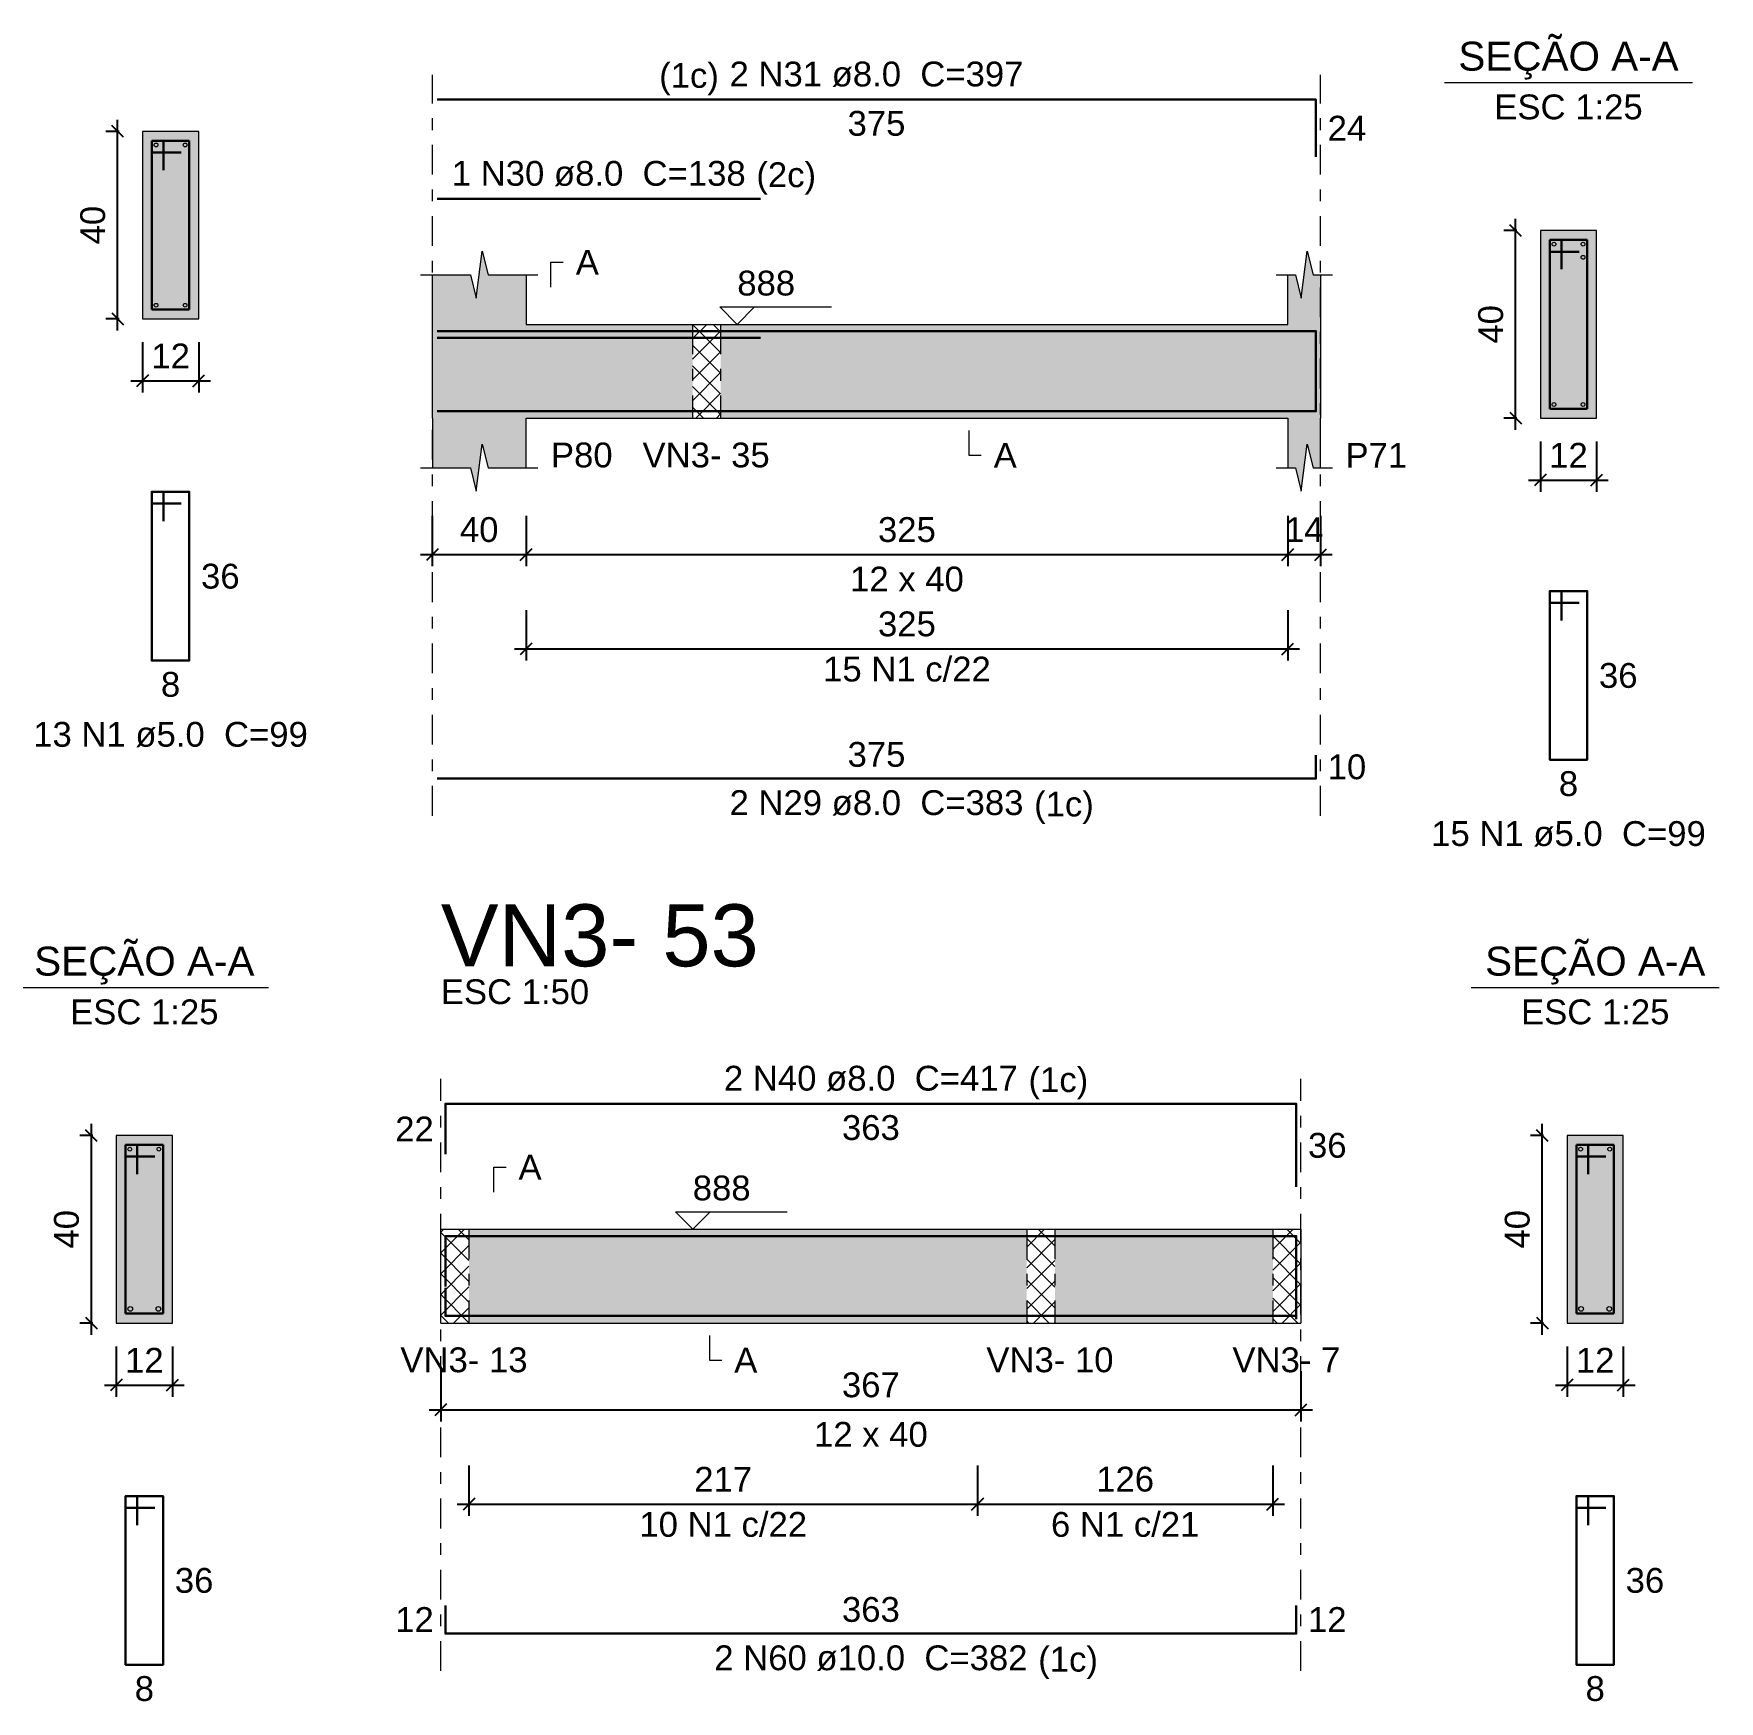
# Model space of a CAD drawing. Header units: millimetres. Extents: x -8 to 605, y -494 to 220.
# Drawn here: x 397.42 to 411.81, y -466.48 to -452.25 of the extents above; entities that cross this region are included whole.
import ezdxf

# ---------------------------------------------------------------- set-up
doc = ezdxf.new("R2010")
doc.units = ezdxf.units.MM
doc.header["$MEASUREMENT"] = 0
doc.linetypes.add('DASHDOT', pattern=[2.54, 1.27, -0.635, 0, -0.635])
doc.linetypes.add('NULL', pattern=[0])
for name, color, linetype, lineweight in [('Descrição da armadura', 7, 'Continuous', 0), ('DT-Barras na forma', 7, 'Continuous', 30), ('DT-Barras no corte', 5, 'Continuous', 5), ('DT-Barras rebatidas', 7, 'Continuous', 30), ('DT-Cotas', 7, 'Continuous', 5), ('DT-Forma', 5, 'Continuous', 5), ('DT-Hachura forma vigas', 252, 'Continuous', 5), ('DT-Hachura intersecção vigas', 9, 'Continuous', 5), ('DT-Hachura seção vigas', 252, 'Continuous', 5), ('DT-Pontilhado', 9, 'DASHDOT', 5), ('DT-Textos', 7, 'Continuous', 5), ('DT-Título', 5, 'Continuous', 20), ('Textos armaduras', 7, 'Continuous', 0)]:
    doc.layers.add(name, color=color, linetype=linetype, lineweight=lineweight)
doc.styles.add('Arial', font='arial.ttf')
doc.dimstyles.new('UM_25.000000', dxfattribs={"dimtxt": 0.18, "dimasz": 0.1, "dimexe": 0.1, "dimexo": 0.2, "dimgap": 0, "dimtad": 1, "dimtih": 1, "dimtoh": 1, "dimdec": 1, "dimlfac": 25, "dimzin": 0, "dimdsep": 46, "dimtxsty": 'Standard', "dimcen": 0.09, "dimdle": 0.1, "dimadec": 1, "dimazin": 2, "dimtfac": 1, "dimtdec": 4, "dimtofl": 0, "dimtmove": 0, "dimatfit": 3, "dimfxl": 1, "dimtolj": 1, "dimarcsym": 0})
doc.dimstyles.new('UM_50.000000', dxfattribs={"dimtxt": 0.18, "dimasz": 0.1, "dimexe": 0.1, "dimexo": 0.2, "dimgap": 0, "dimtad": 1, "dimtih": 1, "dimtoh": 1, "dimdec": 1, "dimlfac": 50, "dimzin": 0, "dimdsep": 46, "dimtxsty": 'Standard', "dimcen": 0.09, "dimdle": 0.1, "dimadec": 1, "dimazin": 2, "dimtfac": 1, "dimtdec": 4, "dimtofl": 0, "dimtmove": 0, "dimatfit": 3, "dimfxl": 1, "dimtolj": 1, "dimarcsym": 0})
pattern_1 = [(45, (353.43051, -485.02144), (-0.08838835, 0.08838835), []), (135, (353.43051, -485.02144), (-0.08838835, -0.08838835), [])]

# ---------------------------------------------------------------- blocks, each defined once
blk = doc.blocks.new('_Oblique')
at = {"color": 0, "linetype": 'ByBlock', "lineweight": -2}
blk.add_line((-0.5, -0.5), (0.5, 0.5), dxfattribs=at)
blk = doc.blocks.new('*D4962')
at = {"layer": 'Defpoints', "color": 0, "transparency": 16777216}
for p in [(398.139, -453.085), (398.351, -453.085), (398.351, -454.685)]:
    blk.add_point(p, dxfattribs=at)
at = {"layer": 'DT-Cotas', "color": 0, "lineweight": -2, "transparency": 16777216}
for p, q in [((398.139, -454.785), (398.139, -452.985)), ((398.151, -453.085), (398.039, -453.085)), ((398.151, -454.685), (398.039, -454.685))]:
    blk.add_line(p, q, dxfattribs=at)
at = {"layer": 'DT-Cotas', "color": 0, "lineweight": -2, "transparency": 16777216, "xscale": 0.1, "yscale": 0.1, "zscale": 0.1}
for p, rotation in [((398.139, -453.085), 90), ((398.139, -454.685), 270)]:
    blk.add_blockref('_Oblique', p, dxfattribs=dict(at, rotation=rotation))
at = {"layer": 'DT-Cotas', "color": 7, "transparency": 16777216, "insert": (397.927, -453.885), "char_height": 0.2118, "attachment_point": 5, "rotation": 90, "style": 'Arial'}
blk.add_mtext('\\A1;40', dxfattribs=at)
blk = doc.blocks.new('*D4963')
at = {"layer": 'Defpoints', "color": 0, "transparency": 16777216}
for p in [(398.351, -454.685), (398.831, -454.685), (398.831, -455.214)]:
    blk.add_point(p, dxfattribs=at)
at = {"layer": 'DT-Cotas', "color": 0, "lineweight": -2, "transparency": 16777216}
for p, q in [((398.351, -454.885), (398.351, -455.314)), ((398.831, -454.885), (398.831, -455.314)), ((398.251, -455.214), (398.931, -455.214))]:
    blk.add_line(p, q, dxfattribs=at)
at = {"layer": 'DT-Cotas', "color": 0, "lineweight": -2, "transparency": 16777216, "xscale": 0.1, "yscale": 0.1, "zscale": 0.1, "rotation": 180}
blk.add_blockref('_Oblique', (398.351, -455.214), dxfattribs=at)
at = {"layer": 'DT-Cotas', "color": 0, "lineweight": -2, "transparency": 16777216, "xscale": 0.1, "yscale": 0.1, "zscale": 0.1}
blk.add_blockref('_Oblique', (398.831, -455.214), dxfattribs=at)
at = {"layer": 'DT-Cotas', "color": 7, "transparency": 16777216, "insert": (398.591, -455.002), "char_height": 0.2118, "attachment_point": 5, "style": 'Arial'}
blk.add_mtext('\\A1;12', dxfattribs=at)
blk = doc.blocks.new('*D4949')
at = {"layer": 'Defpoints', "color": 0, "transparency": 16777216}
for p in [(400.824, -456.167), (401.624, -456.167), (401.624, -456.697)]:
    blk.add_point(p, dxfattribs=at)
at = {"layer": 'DT-Cotas', "color": 0, "lineweight": -2, "transparency": 16777216}
for p, q in [((400.824, -456.367), (400.824, -456.797)), ((401.624, -456.367), (401.624, -456.797)), ((400.724, -456.697), (401.724, -456.697))]:
    blk.add_line(p, q, dxfattribs=at)
at = {"layer": 'DT-Cotas', "color": 0, "lineweight": -2, "transparency": 16777216, "xscale": 0.1, "yscale": 0.1, "zscale": 0.1, "rotation": 180}
blk.add_blockref('_Oblique', (400.824, -456.697), dxfattribs=at)
at = {"layer": 'DT-Cotas', "color": 0, "lineweight": -2, "transparency": 16777216, "xscale": 0.1, "yscale": 0.1, "zscale": 0.1}
blk.add_blockref('_Oblique', (401.624, -456.697), dxfattribs=at)
at = {"layer": 'DT-Cotas', "color": 7, "transparency": 16777216, "insert": (401.224, -456.485), "char_height": 0.2118, "attachment_point": 5, "rotation": 0.0057, "style": 'Arial'}
blk.add_mtext('\\A1;40', dxfattribs=at)
blk = doc.blocks.new('*D4950')
at = {"layer": 'Defpoints', "color": 0, "transparency": 16777216}
for p in [(401.624, -456.167), (408.124, -456.167), (408.124, -456.697)]:
    blk.add_point(p, dxfattribs=at)
at = {"layer": 'DT-Cotas', "color": 0, "lineweight": -2, "transparency": 16777216}
for p, q in [((401.624, -456.367), (401.624, -456.797)), ((408.124, -456.367), (408.124, -456.797)), ((401.524, -456.697), (408.224, -456.697))]:
    blk.add_line(p, q, dxfattribs=at)
at = {"layer": 'DT-Cotas', "color": 0, "lineweight": -2, "transparency": 16777216, "xscale": 0.1, "yscale": 0.1, "zscale": 0.1, "rotation": 180}
blk.add_blockref('_Oblique', (401.624, -456.697), dxfattribs=at)
at = {"layer": 'DT-Cotas', "color": 0, "lineweight": -2, "transparency": 16777216, "xscale": 0.1, "yscale": 0.1, "zscale": 0.1}
blk.add_blockref('_Oblique', (408.124, -456.697), dxfattribs=at)
at = {"layer": 'DT-Cotas', "color": 7, "transparency": 16777216, "insert": (404.874, -456.485), "char_height": 0.2118, "attachment_point": 5, "rotation": 0.0057, "style": 'Arial'}
blk.add_mtext('\\A1;325', dxfattribs=at)
blk = doc.blocks.new('*D4951')
at = {"layer": 'Defpoints', "color": 0, "transparency": 16777216}
for p in [(408.124, -456.167), (408.404, -456.167), (408.404, -456.697)]:
    blk.add_point(p, dxfattribs=at)
at = {"layer": 'DT-Cotas', "color": 0, "lineweight": -2, "transparency": 16777216}
for p, q in [((408.124, -456.367), (408.124, -456.797)), ((408.404, -456.367), (408.404, -456.797)), ((408.024, -456.697), (408.504, -456.697))]:
    blk.add_line(p, q, dxfattribs=at)
at = {"layer": 'DT-Cotas', "color": 0, "lineweight": -2, "transparency": 16777216, "xscale": 0.1, "yscale": 0.1, "zscale": 0.1, "rotation": 180}
blk.add_blockref('_Oblique', (408.124, -456.697), dxfattribs=at)
at = {"layer": 'DT-Cotas', "color": 0, "lineweight": -2, "transparency": 16777216, "xscale": 0.1, "yscale": 0.1, "zscale": 0.1}
blk.add_blockref('_Oblique', (408.404, -456.697), dxfattribs=at)
at = {"layer": 'DT-Cotas', "color": 7, "transparency": 16777216, "insert": (408.264, -456.485), "char_height": 0.2118, "attachment_point": 5, "rotation": 0.0057, "style": 'Arial'}
blk.add_mtext('\\A1;14', dxfattribs=at)
blk = doc.blocks.new('*D4952')
at = {"layer": 'Defpoints', "color": 0, "transparency": 16777216}
for p in [(410.068, -453.932), (410.279, -453.932), (410.279, -455.532)]:
    blk.add_point(p, dxfattribs=at)
at = {"layer": 'DT-Cotas', "color": 0, "lineweight": -2, "transparency": 16777216}
for p, q in [((410.079, -453.932), (409.968, -453.932)), ((410.068, -455.632), (410.068, -453.832)), ((410.079, -455.532), (409.968, -455.532))]:
    blk.add_line(p, q, dxfattribs=at)
at = {"layer": 'DT-Cotas', "color": 0, "lineweight": -2, "transparency": 16777216, "xscale": 0.1, "yscale": 0.1, "zscale": 0.1}
for p, rotation in [((410.068, -453.932), 90), ((410.068, -455.532), 270)]:
    blk.add_blockref('_Oblique', p, dxfattribs=dict(at, rotation=rotation))
at = {"layer": 'DT-Cotas', "color": 7, "transparency": 16777216, "insert": (409.856, -454.732), "char_height": 0.2118, "attachment_point": 5, "rotation": 90, "style": 'Arial'}
blk.add_mtext('\\A1;40', dxfattribs=at)
blk = doc.blocks.new('*D4953')
at = {"layer": 'Defpoints', "color": 0, "transparency": 16777216}
for p in [(410.279, -455.532), (410.759, -455.532), (410.759, -456.061)]:
    blk.add_point(p, dxfattribs=at)
at = {"layer": 'DT-Cotas', "color": 0, "lineweight": -2, "transparency": 16777216}
for p, q in [((410.279, -455.732), (410.279, -456.161)), ((410.759, -455.732), (410.759, -456.161)), ((410.179, -456.061), (410.859, -456.061))]:
    blk.add_line(p, q, dxfattribs=at)
at = {"layer": 'DT-Cotas', "color": 0, "lineweight": -2, "transparency": 16777216, "xscale": 0.1, "yscale": 0.1, "zscale": 0.1, "rotation": 180}
blk.add_blockref('_Oblique', (410.279, -456.061), dxfattribs=at)
at = {"layer": 'DT-Cotas', "color": 0, "lineweight": -2, "transparency": 16777216, "xscale": 0.1, "yscale": 0.1, "zscale": 0.1}
blk.add_blockref('_Oblique', (410.759, -456.061), dxfattribs=at)
at = {"layer": 'DT-Cotas', "color": 7, "transparency": 16777216, "insert": (410.519, -455.85), "char_height": 0.2118, "attachment_point": 5, "rotation": 0.0057, "style": 'Arial'}
blk.add_mtext('\\A1;12', dxfattribs=at)
blk = doc.blocks.new('*D4954')
at = {"layer": 'Defpoints', "color": 0, "transparency": 16777216}
for p in [(401.624, -456.972), (408.124, -456.972), (408.124, -457.502)]:
    blk.add_point(p, dxfattribs=at)
at = {"layer": 'DT-Cotas', "color": 0, "lineweight": -2, "transparency": 16777216}
for p, q in [((401.624, -457.172), (401.624, -457.602)), ((408.124, -457.172), (408.124, -457.602)), ((401.524, -457.502), (408.224, -457.502))]:
    blk.add_line(p, q, dxfattribs=at)
at = {"layer": 'DT-Cotas', "color": 0, "lineweight": -2, "transparency": 16777216, "xscale": 0.1, "yscale": 0.1, "zscale": 0.1, "rotation": 180}
blk.add_blockref('_Oblique', (401.624, -457.502), dxfattribs=at)
at = {"layer": 'DT-Cotas', "color": 0, "lineweight": -2, "transparency": 16777216, "xscale": 0.1, "yscale": 0.1, "zscale": 0.1}
blk.add_blockref('_Oblique', (408.124, -457.502), dxfattribs=at)
at = {"layer": 'DT-Cotas', "color": 7, "transparency": 16777216, "insert": (404.874, -457.29), "char_height": 0.2118, "attachment_point": 5, "rotation": 0.0057, "style": 'Arial'}
blk.add_mtext('\\A1;325', dxfattribs=at)
blk = doc.blocks.new('*D4990')
at = {"layer": 'Defpoints', "color": 0, "transparency": 16777216}
for p in [(397.915, -461.656), (398.127, -461.656), (398.127, -463.256)]:
    blk.add_point(p, dxfattribs=at)
at = {"layer": 'DT-Cotas', "color": 0, "lineweight": -2, "transparency": 16777216}
for p, q in [((397.915, -463.356), (397.915, -461.556)), ((397.927, -461.656), (397.815, -461.656)), ((397.927, -463.256), (397.815, -463.256))]:
    blk.add_line(p, q, dxfattribs=at)
at = {"layer": 'DT-Cotas', "color": 0, "lineweight": -2, "transparency": 16777216, "xscale": 0.1, "yscale": 0.1, "zscale": 0.1}
for p, rotation in [((397.915, -461.656), 90), ((397.915, -463.256), 270)]:
    blk.add_blockref('_Oblique', p, dxfattribs=dict(at, rotation=rotation))
at = {"layer": 'DT-Cotas', "color": 7, "transparency": 16777216, "insert": (397.703, -462.456), "char_height": 0.2118, "attachment_point": 5, "rotation": 90, "style": 'Arial'}
blk.add_mtext('\\A1;40', dxfattribs=at)
blk = doc.blocks.new('*D4991')
at = {"layer": 'Defpoints', "color": 0, "transparency": 16777216}
for p in [(398.127, -463.256), (398.607, -463.256), (398.607, -463.785)]:
    blk.add_point(p, dxfattribs=at)
at = {"layer": 'DT-Cotas', "color": 0, "lineweight": -2, "transparency": 16777216}
for p, q in [((398.127, -463.456), (398.127, -463.885)), ((398.607, -463.456), (398.607, -463.885)), ((398.027, -463.785), (398.707, -463.785))]:
    blk.add_line(p, q, dxfattribs=at)
at = {"layer": 'DT-Cotas', "color": 0, "lineweight": -2, "transparency": 16777216, "xscale": 0.1, "yscale": 0.1, "zscale": 0.1, "rotation": 180}
blk.add_blockref('_Oblique', (398.127, -463.785), dxfattribs=at)
at = {"layer": 'DT-Cotas', "color": 0, "lineweight": -2, "transparency": 16777216, "xscale": 0.1, "yscale": 0.1, "zscale": 0.1}
blk.add_blockref('_Oblique', (398.607, -463.785), dxfattribs=at)
at = {"layer": 'DT-Cotas', "color": 7, "transparency": 16777216, "insert": (398.367, -463.574), "char_height": 0.2118, "attachment_point": 5, "style": 'Arial'}
blk.add_mtext('\\A1;12', dxfattribs=at)
blk = doc.blocks.new('*D4994')
at = {"layer": 'Defpoints', "color": 0, "transparency": 16777216}
for p in [(400.896, -463.468), (408.236, -463.468), (408.236, -463.997)]:
    blk.add_point(p, dxfattribs=at)
at = {"layer": 'DT-Cotas', "color": 0, "lineweight": -2, "transparency": 16777216}
for p, q in [((400.896, -463.668), (400.896, -464.097)), ((408.236, -463.668), (408.236, -464.097)), ((400.796, -463.997), (408.336, -463.997))]:
    blk.add_line(p, q, dxfattribs=at)
at = {"layer": 'DT-Cotas', "color": 0, "lineweight": -2, "transparency": 16777216, "xscale": 0.1, "yscale": 0.1, "zscale": 0.1, "rotation": 180}
blk.add_blockref('_Oblique', (400.896, -463.997), dxfattribs=at)
at = {"layer": 'DT-Cotas', "color": 0, "lineweight": -2, "transparency": 16777216, "xscale": 0.1, "yscale": 0.1, "zscale": 0.1}
blk.add_blockref('_Oblique', (408.236, -463.997), dxfattribs=at)
at = {"layer": 'DT-Cotas', "color": 7, "transparency": 16777216, "insert": (404.566, -463.785), "char_height": 0.2118, "attachment_point": 5, "rotation": 0.0057, "style": 'Arial'}
blk.add_mtext('\\A1;367', dxfattribs=at)
blk = doc.blocks.new('*D4995')
at = {"layer": 'Defpoints', "color": 0, "transparency": 16777216}
for p in [(410.295, -461.656), (410.507, -461.656), (410.507, -463.256)]:
    blk.add_point(p, dxfattribs=at)
at = {"layer": 'DT-Cotas', "color": 0, "lineweight": -2, "transparency": 16777216}
for p, q in [((410.295, -463.356), (410.295, -461.556)), ((410.307, -461.656), (410.195, -461.656)), ((410.307, -463.256), (410.195, -463.256))]:
    blk.add_line(p, q, dxfattribs=at)
at = {"layer": 'DT-Cotas', "color": 0, "lineweight": -2, "transparency": 16777216, "xscale": 0.1, "yscale": 0.1, "zscale": 0.1}
for p, rotation in [((410.295, -461.656), 90), ((410.295, -463.256), 270)]:
    blk.add_blockref('_Oblique', p, dxfattribs=dict(at, rotation=rotation))
at = {"layer": 'DT-Cotas', "color": 7, "transparency": 16777216, "insert": (410.083, -462.456), "char_height": 0.2118, "attachment_point": 5, "rotation": 90, "style": 'Arial'}
blk.add_mtext('\\A1;40', dxfattribs=at)
blk = doc.blocks.new('*D4996')
at = {"layer": 'Defpoints', "color": 0, "transparency": 16777216}
for p in [(410.507, -463.256), (410.987, -463.256), (410.987, -463.785)]:
    blk.add_point(p, dxfattribs=at)
at = {"layer": 'DT-Cotas', "color": 0, "lineweight": -2, "transparency": 16777216}
for p, q in [((410.507, -463.456), (410.507, -463.885)), ((410.987, -463.456), (410.987, -463.885)), ((410.407, -463.785), (411.087, -463.785))]:
    blk.add_line(p, q, dxfattribs=at)
at = {"layer": 'DT-Cotas', "color": 0, "lineweight": -2, "transparency": 16777216, "xscale": 0.1, "yscale": 0.1, "zscale": 0.1, "rotation": 180}
blk.add_blockref('_Oblique', (410.507, -463.785), dxfattribs=at)
at = {"layer": 'DT-Cotas', "color": 0, "lineweight": -2, "transparency": 16777216, "xscale": 0.1, "yscale": 0.1, "zscale": 0.1}
blk.add_blockref('_Oblique', (410.987, -463.785), dxfattribs=at)
at = {"layer": 'DT-Cotas', "color": 7, "transparency": 16777216, "insert": (410.747, -463.574), "char_height": 0.2118, "attachment_point": 5, "rotation": 0.0057, "style": 'Arial'}
blk.add_mtext('\\A1;12', dxfattribs=at)
blk = doc.blocks.new('*D4997')
at = {"layer": 'Defpoints', "color": 0, "transparency": 16777216}
for p in [(405.476, -464.273), (407.996, -464.273), (407.996, -464.802)]:
    blk.add_point(p, dxfattribs=at)
at = {"layer": 'DT-Cotas', "color": 0, "lineweight": -2, "transparency": 16777216}
for p, q in [((405.476, -464.473), (405.476, -464.902)), ((407.996, -464.473), (407.996, -464.902)), ((405.376, -464.802), (408.096, -464.802))]:
    blk.add_line(p, q, dxfattribs=at)
at = {"layer": 'DT-Cotas', "color": 0, "lineweight": -2, "transparency": 16777216, "xscale": 0.1, "yscale": 0.1, "zscale": 0.1, "rotation": 180}
blk.add_blockref('_Oblique', (405.476, -464.802), dxfattribs=at)
at = {"layer": 'DT-Cotas', "color": 0, "lineweight": -2, "transparency": 16777216, "xscale": 0.1, "yscale": 0.1, "zscale": 0.1}
blk.add_blockref('_Oblique', (407.996, -464.802), dxfattribs=at)
at = {"layer": 'DT-Cotas', "color": 7, "transparency": 16777216, "insert": (406.736, -464.59), "char_height": 0.2118, "attachment_point": 5, "rotation": 0.0057, "style": 'Arial'}
blk.add_mtext('\\A1;126', dxfattribs=at)
blk = doc.blocks.new('*D4998')
at = {"layer": 'Defpoints', "color": 0, "transparency": 16777216}
for p in [(401.136, -464.273), (405.476, -464.273), (405.476, -464.802)]:
    blk.add_point(p, dxfattribs=at)
at = {"layer": 'DT-Cotas', "color": 0, "lineweight": -2, "transparency": 16777216}
for p, q in [((401.136, -464.473), (401.136, -464.902)), ((405.476, -464.473), (405.476, -464.902)), ((401.036, -464.802), (405.576, -464.802))]:
    blk.add_line(p, q, dxfattribs=at)
at = {"layer": 'DT-Cotas', "color": 0, "lineweight": -2, "transparency": 16777216, "xscale": 0.1, "yscale": 0.1, "zscale": 0.1, "rotation": 180}
blk.add_blockref('_Oblique', (401.136, -464.802), dxfattribs=at)
at = {"layer": 'DT-Cotas', "color": 0, "lineweight": -2, "transparency": 16777216, "xscale": 0.1, "yscale": 0.1, "zscale": 0.1}
blk.add_blockref('_Oblique', (405.476, -464.802), dxfattribs=at)
at = {"layer": 'DT-Cotas', "color": 7, "transparency": 16777216, "insert": (403.306, -464.59), "char_height": 0.2118, "attachment_point": 5, "rotation": 0.0057, "style": 'Arial'}
blk.add_mtext('\\A1;217', dxfattribs=at)

msp = doc.modelspace()

# ---------------------------------------------------------------- hatches: boundary and pattern name
at = {"layer": 'DT-Hachura forma vigas', "linetype": 'Continuous'}
for points in [[(401.6242, -455.5319), (403.0442, -455.5319), (403.0442, -454.7319), (401.6242, -454.7319), (401.6242, -454.3083), (401.2992, -454.3083), (401.2492, -454.1083), (401.1992, -454.5083), (401.1492, -454.3083), (400.8242, -454.3083), (400.8242, -454.7319), (400.8242, -455.5319), (400.8242, -455.9555), (401.1492, -455.9555), (401.1992, -456.1555), (401.2492, -455.7555), (401.2992, -455.9555), (401.6242, -455.9555), (401.6242, -455.5319)], [(408.4042, -455.9555), (408.4042, -455.5319), (408.4042, -454.7319), (408.4042, -454.3083), (408.3392, -454.3083), (408.2892, -454.1083), (408.2392, -454.5083), (408.1892, -454.3083), (408.1242, -454.3083), (408.1242, -454.7319), (403.2842, -454.7319), (403.2842, -455.5319), (408.1242, -455.5319), (408.1242, -455.9555), (408.1892, -455.9555), (408.2392, -456.1555), (408.2892, -455.7555), (408.3392, -455.9555), (408.4042, -455.9555)], [(401.1363, -463.2559), (405.8963, -463.2559), (405.8963, -462.4559), (401.1363, -462.4559), (401.1363, -463.2559)], [(406.1363, -463.2559), (407.9965, -463.2559), (407.9965, -462.4559), (406.1363, -462.4559), (406.1363, -463.2559)]]:
    msp.add_hatch(color=252, dxfattribs=at).paths.add_polyline_path(points)
at = {"layer": 'DT-Hachura intersecção vigas', "linetype": 'Continuous'}
h = msp.add_hatch(dxfattribs=at)
h.set_pattern_fill('ANSI37', color=9, style=0)
h.set_pattern_definition(pattern_1)
h.paths.add_polyline_path([(403.0442, -455.5319), (403.2842, -455.5319), (403.2842, -454.7319), (403.0442, -454.7319), (403.0442, -455.5319)])
h = msp.add_hatch(dxfattribs=at)
h.set_pattern_fill('ANSI37', color=9, style=0)
h.set_pattern_definition(pattern_1)
h.paths.add_polyline_path([(400.8963, -463.2559), (401.1363, -463.2559), (401.1363, -462.4559), (400.8963, -462.4559), (400.8963, -463.2559)])
h = msp.add_hatch(dxfattribs=at)
h.set_pattern_fill('ANSI37', color=9, style=0)
h.set_pattern_definition(pattern_1)
h.paths.add_polyline_path([(405.8963, -463.2559), (406.1363, -463.2559), (406.1363, -462.4559), (405.8963, -462.4559), (405.8963, -463.2559)])
h = msp.add_hatch(dxfattribs=at)
h.set_pattern_fill('ANSI37', color=9, style=0)
h.set_pattern_definition(pattern_1)
h.paths.add_polyline_path([(407.9965, -463.2559), (408.2365, -463.2559), (408.2365, -462.4559), (407.9965, -462.4559), (407.9965, -463.2559)])
at = {"layer": 'DT-Hachura seção vigas', "linetype": 'Continuous'}
for points in [[(398.3505, -454.6847), (398.3505, -454.6847), (398.8305, -454.6847), (398.8305, -453.0847), (398.3505, -453.0847), (398.3505, -454.6847)], [(410.2793, -455.5319), (410.2793, -455.5319), (410.7593, -455.5319), (410.7593, -453.9319), (410.2793, -453.9319), (410.2793, -455.5319)], [(398.1267, -463.2559), (398.1267, -463.2559), (398.6067, -463.2559), (398.6067, -461.6559), (398.1267, -461.6559), (398.1267, -463.2559)], [(410.507, -463.2559), (410.507, -463.2559), (410.987, -463.2559), (410.987, -461.6559), (410.507, -461.6559), (410.507, -463.2559)]]:
    msp.add_hatch(color=252, dxfattribs=at).paths.add_polyline_path(points)

# ---------------------------------------------------------------- linework, layer by layer
at = {"layer": 'DT-Barras na forma'}
for p, q in [((398.5305, -453.1647), (398.4305, -453.1647)), ((398.4305, -453.1647), (398.4305, -454.6047)), ((398.7505, -453.1647), (398.4305, -453.1647)), ((398.4305, -453.1647), (398.4305, -453.2647)), ((398.5305, -453.4147), (398.5305, -453.1647)), ((398.7505, -454.6047), (398.7505, -453.1647)), ((398.4305, -453.2647), (398.6805, -453.2647)), ((410.4593, -454.0119), (410.3593, -454.0119)), ((410.3593, -454.0119), (410.3593, -455.4519)), ((410.6793, -454.0119), (410.3593, -454.0119)), ((410.3593, -454.0119), (410.3593, -454.1119)), ((410.4593, -454.2619), (410.4593, -454.0119)), ((410.6793, -455.4519), (410.6793, -454.0119)), ((410.3593, -454.1119), (410.6093, -454.1119)), ((398.4305, -454.6047), (398.7505, -454.6047)), ((410.3593, -455.4519), (410.6793, -455.4519)), ((398.3067, -461.7359), (398.2067, -461.7359)), ((398.2067, -461.7359), (398.2067, -463.1759)), ((398.5267, -461.7359), (398.2067, -461.7359)), ((398.2067, -461.7359), (398.2067, -461.8359)), ((398.2067, -461.8359), (398.4567, -461.8359)), ((398.3067, -461.9859), (398.3067, -461.7359)), ((398.5267, -463.1759), (398.5267, -461.7359)), ((410.687, -461.7359), (410.587, -461.7359)), ((410.587, -461.7359), (410.587, -463.1759)), ((410.907, -461.7359), (410.587, -461.7359)), ((410.587, -461.7359), (410.587, -461.8359)), ((410.587, -461.8359), (410.837, -461.8359)), ((410.687, -461.9859), (410.687, -461.7359)), ((410.907, -463.1759), (410.907, -461.7359)), ((398.2067, -463.1759), (398.5267, -463.1759)), ((410.587, -463.1759), (410.907, -463.1759))]:
    msp.add_line(p, q, dxfattribs=at)
for points in [[(400.8642, -454.7899), (408.3642, -454.7899), (408.3642, -455.2795)], [(400.8642, -454.8459), (403.6242, -454.8459)], [(400.8642, -455.4739), (408.3642, -455.4739), (408.3642, -455.2739)], [(400.9363, -462.9455), (400.9363, -462.5139), (408.1965, -462.5139), (408.1965, -463.2239)], [(400.9363, -462.9559), (400.9363, -463.1959), (408.1965, -463.1959), (408.1965, -462.9559)]]:
    msp.add_lwpolyline(points, dxfattribs=at)
at = {"layer": 'DT-Barras no corte'}
for centre, radius in [((398.4665, -453.2007), 0.016), ((398.7145, -453.2007), 0.016), ((410.3953, -454.0479), 0.016), ((410.6433, -454.0479), 0.016), ((410.6433, -454.1599), 0.016), ((398.4665, -454.5687), 0.016), ((398.7145, -454.5687), 0.016), ((410.3953, -455.4159), 0.016), ((410.6433, -455.4159), 0.016), ((398.2427, -461.7719), 0.016), ((398.4907, -461.7719), 0.016), ((410.623, -461.7719), 0.016), ((410.871, -461.7719), 0.016), ((398.2467, -463.1359), 0.02), ((398.4867, -463.1359), 0.02), ((410.627, -463.1359), 0.02), ((410.867, -463.1359), 0.02)]:
    msp.add_circle(centre, radius, dxfattribs=at)
at = {"layer": 'DT-Barras rebatidas'}
for points in [[(400.8642, -452.8131), (408.3642, -452.8131), (408.3642, -453.3027)], [(400.8642, -453.6603), (403.6242, -453.6603)], [(398.5305, -456.4114), (398.5305, -456.1614), (398.4305, -456.1614), (398.4305, -457.6014), (398.7505, -457.6014), (398.7505, -456.1614), (398.4305, -456.1614), (398.4305, -456.2614), (398.6805, -456.2614)], [(410.4593, -457.2586), (410.4593, -457.0086), (410.3593, -457.0086), (410.3593, -458.4486), (410.6793, -458.4486), (410.6793, -457.0086), (410.3593, -457.0086), (410.3593, -457.1086), (410.6093, -457.1086)], [(400.8642, -458.6085), (408.3642, -458.6085), (408.3642, -458.4085)], [(400.9363, -461.8159), (400.9363, -461.3843), (408.1965, -461.3843), (408.1965, -462.0943)], [(398.3067, -464.9826), (398.3067, -464.7326), (398.2067, -464.7326), (398.2067, -466.1726), (398.5267, -466.1726), (398.5267, -464.7326), (398.2067, -464.7326), (398.2067, -464.8326), (398.4567, -464.8326)], [(410.687, -464.9826), (410.687, -464.7326), (410.587, -464.7326), (410.587, -466.1726), (410.907, -466.1726), (410.907, -464.7326), (410.587, -464.7326), (410.587, -464.8326), (410.837, -464.8326)], [(400.9363, -465.6669), (400.9363, -465.9069), (408.1965, -465.9069), (408.1965, -465.6669)]]:
    msp.add_lwpolyline(points, dxfattribs=at)
at = {"layer": 'DT-Forma'}
for p, q in [((398.8305, -453.0847), (398.3505, -453.0847)), ((398.3505, -453.0847), (398.3505, -454.6847)), ((398.8305, -454.6847), (398.8305, -453.0847)), ((410.7593, -453.9319), (410.2793, -453.9319)), ((410.2793, -453.9319), (410.2793, -455.5319)), ((410.7593, -455.5319), (410.7593, -453.9319)), ((401.1992, -454.5083), (401.2492, -454.1083)), ((401.2492, -454.1083), (401.2992, -454.3083)), ((408.2392, -454.5083), (408.2892, -454.1083)), ((408.2892, -454.1083), (408.3392, -454.3083)), ((400.7242, -454.3083), (401.1492, -454.3083)), ((400.8242, -454.7319), (400.8242, -454.3083)), ((401.1492, -454.3083), (401.1992, -454.5083)), ((401.2992, -454.3083), (401.7242, -454.3083)), ((401.6242, -454.3083), (401.6242, -454.7319)), ((408.0242, -454.3083), (408.1892, -454.3083)), ((408.1242, -454.7319), (408.1242, -454.3083)), ((408.1892, -454.3083), (408.2392, -454.5083)), ((408.3392, -454.3083), (408.5042, -454.3083)), ((408.4042, -454.3083), (408.4042, -454.7319)), ((398.3505, -454.6847), (398.8305, -454.6847)), ((401.6242, -454.7319), (403.0442, -454.7319)), ((403.0442, -454.7319), (403.2842, -454.7319)), ((403.2842, -454.7319), (408.1242, -454.7319)), ((400.8242, -455.5319), (400.8242, -455.9555)), ((401.6242, -455.9555), (401.6242, -455.5319)), ((401.6242, -455.5319), (403.0442, -455.5319)), ((403.0442, -455.5319), (403.2842, -455.5319)), ((403.2842, -455.5319), (408.1242, -455.5319)), ((408.1242, -455.5319), (408.1242, -455.9555)), ((408.4042, -455.9555), (408.4042, -455.5319)), ((410.2793, -455.5319), (410.7593, -455.5319)), ((401.1992, -456.1555), (401.2492, -455.7555)), ((401.2492, -455.7555), (401.2992, -455.9555)), ((408.2392, -456.1555), (408.2892, -455.7555)), ((408.2892, -455.7555), (408.3392, -455.9555)), ((400.7242, -455.9555), (401.1492, -455.9555)), ((401.1492, -455.9555), (401.1992, -456.1555)), ((401.2992, -455.9555), (401.7242, -455.9555)), ((408.0242, -455.9555), (408.1892, -455.9555)), ((408.1892, -455.9555), (408.2392, -456.1555)), ((408.3392, -455.9555), (408.5042, -455.9555)), ((398.6067, -461.6559), (398.1267, -461.6559)), ((398.1267, -461.6559), (398.1267, -463.2559)), ((398.6067, -463.2559), (398.6067, -461.6559)), ((410.987, -461.6559), (410.507, -461.6559)), ((410.507, -461.6559), (410.507, -463.2559)), ((410.987, -463.2559), (410.987, -461.6559)), ((400.8963, -462.4559), (401.1363, -462.4559)), ((401.1363, -462.4559), (405.8963, -462.4559)), ((405.8963, -462.4559), (406.1363, -462.4559)), ((406.1363, -462.4559), (407.9965, -462.4559)), ((407.9965, -462.4559), (408.2365, -462.4559)), ((398.1267, -463.2559), (398.6067, -463.2559)), ((400.8963, -463.2559), (401.1363, -463.2559)), ((401.1363, -463.2559), (405.8963, -463.2559)), ((405.8963, -463.2559), (406.1363, -463.2559)), ((406.1363, -463.2559), (407.9965, -463.2559)), ((407.9965, -463.2559), (408.2365, -463.2559)), ((410.507, -463.2559), (410.987, -463.2559))]:
    msp.add_line(p, q, dxfattribs=at)
at = {"layer": 'DT-Forma', "linetype": 'Continuous'}
for p, q in [((400.8242, -455.5319), (400.8242, -454.7319)), ((408.4042, -454.7319), (408.4042, -455.5319)), ((400.8963, -463.2559), (400.8963, -462.4559)), ((408.2365, -462.4559), (408.2365, -463.2559))]:
    msp.add_line(p, q, dxfattribs=at)
at = {"layer": 'DT-Pontilhado', "ltscale": 0.2}
for p, q in [((400.8242, -458.9262), (400.8242, -452.6013)), ((408.4042, -458.9262), (408.4042, -452.6013)), ((403.0442, -454.7319), (403.0442, -455.5319)), ((403.2842, -454.7319), (403.2842, -455.5319)), ((400.8963, -466.2246), (400.8963, -461.1725)), ((408.2365, -466.2246), (408.2365, -461.1725)), ((401.1363, -462.4559), (401.1363, -463.2559)), ((405.8963, -462.4559), (405.8963, -463.2559)), ((406.1363, -462.4559), (406.1363, -463.2559)), ((407.9965, -462.4559), (407.9965, -463.2559))]:
    msp.add_line(p, q, dxfattribs=at)
at = {"layer": 'DT-Textos'}
for p, q in [((409.4603, -452.667), (411.5783, -452.667)), ((397.3077, -460.391), (399.4257, -460.391)), ((409.688, -460.391), (411.806, -460.391))]:
    msp.add_line(p, q, dxfattribs=at)
for points in [[(401.836, -454.4142), (401.836, -454.2024), (401.9419, -454.2024)], [(403.5742, -454.5836), (403.426, -454.7319), (403.2777, -454.5836), (404.2308, -454.5836)], [(405.4022, -455.6378), (405.4022, -455.8496), (405.5081, -455.8496)], [(401.3481, -462.1382), (401.3481, -461.9264), (401.454, -461.9264)], [(403.1943, -462.3076), (403.0461, -462.4559), (402.8978, -462.3076), (403.8509, -462.3076)], [(403.1882, -463.3618), (403.1882, -463.5736), (403.2941, -463.5736)]]:
    msp.add_lwpolyline(points, dxfattribs=at)

# ---------------------------------------------------------------- texts
at = {"layer": 'Descrição da armadura', "linetype": 'NULL', "char_height": 0.2118, "attachment_point": 8, "line_spacing_factor": 0.9, "style": 'Arial'}
for s, insert, width in [('2 N31 ø8.0  C=397', (404.6142, -452.7068), 5.015721), ('1 N30 ø8.0  C=138', (402.2442, -453.5548), 5.015721), ('15 N1 c/22', (404.8742, -457.7833), 2.86156), ('13 N1 ø5.0  C=99', (398.5901, -458.3428), 4.686721), ('2 N29 ø8.0  C=383', (404.6142, -458.9258), 5.015721), ('15 N1 ø5.0  C=99', (410.5192, -459.1898), 4.686721), ('2 N40 ø8.0  C=417', (404.5664, -461.278), 5.015721), ('10 N1 c/22', (403.3064, -465.0837), 2.86156), ('6 N1 c/21', (406.7365, -465.0837), 2.53256), ('2 N60 ø10.0  C=382', (404.5664, -466.225), 5.344721)]:
    msp.add_mtext(s, dxfattribs=dict(at, insert=insert, width=width))
at = {"layer": 'DT-Textos', "linetype": 'NULL', "line_spacing_factor": 0.798, "style": 'Arial'}
for s, insert, char_height, width, attachment_point in [('SEÇÃO A-A', (410.5192, -452.6427), 0.2471, 3.760741, 8), ('(1c)', (403.2692, -452.7767), 0.2118, 1.018965, 9), ('ESC 1:25', (410.5192, -452.9848), 0.2118, 2.532883, 8), ('(2c)', (403.5892, -453.6247), 0.2118, 1.018965, 7), ('A', (402.0482, -454.3078), 0.2118, 0.394865, 7), ('888', (403.4262, -454.4888), 0.2118, 0.987001, 7), ('P80', (401.8362, -455.9558), 0.2118, 1.052866, 7), ('VN3- 35', (402.6177, -455.9558), 0.2118, 2.170627, 7), ('A', (405.6142, -455.9558), 0.2118, 0.394865, 7), ('P71', (408.6162, -455.9558), 0.2118, 1.052866, 7), ('12 x 40', (404.8742, -457.0148), 0.2118, 1.940747, 8), ('(1c)', (405.9592, -458.9957), 0.2118, 1.018965, 7), ('SEÇÃO A-A', (398.3663, -460.3669), 0.2471, 3.760741, 8), ('SEÇÃO A-A', (410.7474, -460.3669), 0.2471, 3.760741, 8), ('ESC 1:50', (400.8964, -460.537), 0.2118, 2.532883, 7), ('ESC 1:25', (398.3663, -460.709), 0.2118, 2.532883, 8), ('ESC 1:25', (410.7474, -460.709), 0.2118, 2.532883, 8), ('(1c)', (405.9114, -461.3479), 0.2118, 1.018965, 7), ('A', (401.5594, -462.032), 0.2118, 0.394865, 7), ('888', (403.0464, -462.212), 0.2118, 0.987001, 7), ('VN3- 13', (400.5515, -463.679), 0.2118, 2.170627, 7), ('A', (403.4003, -463.679), 0.2118, 0.394865, 7), ('VN3- 10', (405.5515, -463.679), 0.2118, 2.170627, 7), ('VN3- 7', (407.6515, -463.679), 0.2118, 1.841627, 7), ('12 x 40', (404.5664, -464.315), 0.2118, 1.940747, 8), ('(1c)', (405.9944, -466.2949), 0.2118, 1.018965, 7)]:
    msp.add_mtext(s, dxfattribs=dict(at, insert=insert, char_height=char_height, width=width, attachment_point=attachment_point))
at = {"layer": 'DT-Título', "linetype": 'NULL', "insert": (400.8964, -460.2191), "char_height": 0.5295, "width": 5.426568, "attachment_point": 7, "line_spacing_factor": 0.798, "style": 'Arial'}
msp.add_mtext('VN3- 53', dxfattribs=at)
at = {"layer": 'Textos armaduras', "linetype": 'NULL', "char_height": 0.2118, "line_spacing_factor": 0.9, "style": 'Arial'}
for s, insert, width, attachment_point in [('375', (404.6142, -452.9104), 1.387001, 2), ('24', (408.4642, -452.952), 1.058001, 1), ('36', (398.8505, -456.7755), 1.058001, 1), ('36', (410.7793, -457.6227), 1.058001, 1), ('8', (398.5905, -457.6987), 0.729, 2), ('375', (404.6142, -458.5112), 1.387001, 8), ('10', (408.4642, -458.4026), 1.058001, 1), ('8', (410.5193, -458.5459), 0.729, 2), ('22', (400.8363, -461.706), 1.058001, 9), ('363', (404.5664, -461.4816), 1.387001, 2), ('36', (408.2965, -461.6334), 1.058001, 1), ('36', (398.6267, -465.3467), 1.058001, 1), ('36', (411.007, -465.3467), 1.058001, 1), ('12', (400.8363, -465.8928), 1.058001, 9), ('363', (404.5664, -465.8096), 1.387001, 8), ('12', (408.2965, -465.681), 1.058001, 1), ('8', (398.3667, -466.2699), 0.729, 2), ('8', (410.747, -466.2699), 0.729, 2)]:
    msp.add_mtext(s, dxfattribs=dict(at, insert=insert, width=width, attachment_point=attachment_point))

# ---------------------------------------------------------------- dimensions: what is measured, and where the dimension line sits
at = {"layer": 'DT-Cotas'}
for base, p1, p2, picture, middle in [((398.1387, -453.0847), (398.3505, -454.6847), (398.3505, -453.0847), '*D4962', (397.9269, -453.8847)), ((410.0675, -453.9319), (410.2793, -455.5319), (410.2793, -453.9319), '*D4952', (409.8557, -454.7319)), ((397.9149, -461.6559), (398.1267, -463.2559), (398.1267, -461.6559), '*D4990', (397.7031, -462.4559)), ((410.2952, -461.6559), (410.507, -463.2559), (410.507, -461.6559), '*D4995', (410.0834, -462.4559))]:
    dim = msp.add_linear_dim(base=base, p1=p1, p2=p2, angle=90, dimstyle='UM_25.000000', override={"dimtxt": 0.2118, "dimasz": 0.1, "dimexe": 0.1, "dimexo": 0.2, "dimtad": 1, "dimtih": 0, "dimtoh": 0, "dimdec": 1, "dimlfac": 25, "dimzin": 8, "dimtxsty": 'Arial', "dimblk": 'Oblique', "dimblk1": 'Oblique', "dimblk2": 'Oblique', "dimsah": 1, "dimdle": 0.1, "dimse1": 0, "dimse2": 0, "dimclrt": 7, "dimadec": 1, "dimazin": 3, "dimtmove": 2, "dimldrblk": 'Oblique'}, dxfattribs=at)
    dim.commit()
    dim.dimension.update_dxf_attribs({"geometry": picture, "text_midpoint": middle, "dimtype": 160, "text_rotation": 90})
for base, p1, p2, picture, middle in [((398.8305, -455.2142), (398.3505, -454.6847), (398.8305, -454.6847), '*D4963', (398.5905, -455.0024)), ((398.6067, -463.7854), (398.1267, -463.2559), (398.6067, -463.2559), '*D4991', (398.3667, -463.5736))]:
    dim = msp.add_linear_dim(base=base, p1=p1, p2=p2, dimstyle='UM_25.000000', override={"dimtxt": 0.2118, "dimasz": 0.1, "dimexe": 0.1, "dimexo": 0.2, "dimtad": 1, "dimtih": 0, "dimtoh": 0, "dimdec": 1, "dimlfac": 25, "dimzin": 8, "dimtxsty": 'Arial', "dimblk": 'Oblique', "dimblk1": 'Oblique', "dimblk2": 'Oblique', "dimsah": 1, "dimdle": 0.1, "dimse1": 0, "dimse2": 0, "dimclrt": 7, "dimadec": 1, "dimazin": 3, "dimtmove": 2, "dimldrblk": 'Oblique'}, dxfattribs=at)
    dim.commit()
    dim.dimension.update_dxf_attribs({"geometry": picture, "text_midpoint": middle, "dimtype": 160})
for base, p1, p2, dimstyle, override, picture, middle in [((410.7593, -456.0614), (410.2793, -455.5319), (410.7593, -455.5319), 'UM_25.000000', {"dimtxt": 0.2118, "dimasz": 0.1, "dimexe": 0.1, "dimexo": 0.2, "dimtad": 1, "dimtih": 0, "dimtoh": 0, "dimdec": 1, "dimlfac": 25, "dimzin": 8, "dimtxsty": 'Arial', "dimblk": 'Oblique', "dimblk1": 'Oblique', "dimblk2": 'Oblique', "dimsah": 1, "dimdle": 0.1, "dimse1": 0, "dimse2": 0, "dimclrt": 7, "dimadec": 1, "dimazin": 3, "dimtmove": 2, "dimldrblk": 'Oblique'}, '*D4953', (410.5193, -455.8496)), ((401.6242, -456.6968), (400.8242, -456.1673), (401.6242, -456.1673), 'UM_50.000000', {"dimtxt": 0.2118, "dimasz": 0.1, "dimexe": 0.1, "dimexo": 0.2, "dimtad": 1, "dimtih": 0, "dimtoh": 0, "dimdec": 1, "dimlfac": 50, "dimzin": 8, "dimtxsty": 'Arial', "dimblk": 'Oblique', "dimblk1": 'Oblique', "dimblk2": 'Oblique', "dimsah": 1, "dimdle": 0.1, "dimse1": 0, "dimse2": 0, "dimclrt": 7, "dimadec": 1, "dimazin": 3, "dimtmove": 2, "dimldrblk": 'Oblique'}, '*D4949', (401.2242, -456.485)), ((408.1242, -456.6968), (401.6242, -456.1673), (408.1242, -456.1673), 'UM_50.000000', {"dimtxt": 0.2118, "dimasz": 0.1, "dimexe": 0.1, "dimexo": 0.2, "dimtad": 1, "dimtih": 0, "dimtoh": 0, "dimdec": 1, "dimlfac": 50, "dimzin": 8, "dimtxsty": 'Arial', "dimblk": 'Oblique', "dimblk1": 'Oblique', "dimblk2": 'Oblique', "dimsah": 1, "dimdle": 0.1, "dimse1": 0, "dimse2": 0, "dimclrt": 7, "dimadec": 1, "dimazin": 3, "dimtmove": 2, "dimldrblk": 'Oblique'}, '*D4950', (404.8742, -456.485)), ((408.4042, -456.6968), (408.1242, -456.1673), (408.4042, -456.1673), 'UM_50.000000', {"dimtxt": 0.2118, "dimasz": 0.1, "dimexe": 0.1, "dimexo": 0.2, "dimtad": 1, "dimtih": 0, "dimtoh": 0, "dimdec": 1, "dimlfac": 50, "dimzin": 8, "dimtxsty": 'Arial', "dimblk": 'Oblique', "dimblk1": 'Oblique', "dimblk2": 'Oblique', "dimsah": 1, "dimdle": 0.1, "dimse1": 0, "dimse2": 0, "dimclrt": 7, "dimadec": 1, "dimazin": 3, "dimtmove": 2, "dimldrblk": 'Oblique'}, '*D4951', (408.2642, -456.485)), ((408.1242, -457.5016), (401.6242, -456.9721), (408.1242, -456.9721), 'UM_50.000000', {"dimtxt": 0.2118, "dimasz": 0.1, "dimexe": 0.1, "dimexo": 0.2, "dimtad": 1, "dimtih": 0, "dimtoh": 0, "dimdec": 1, "dimlfac": 50, "dimzin": 8, "dimtxsty": 'Arial', "dimblk": 'Oblique', "dimblk1": 'Oblique', "dimblk2": 'Oblique', "dimsah": 1, "dimdle": 0.1, "dimse1": 0, "dimse2": 0, "dimclrt": 7, "dimadec": 1, "dimazin": 3, "dimtmove": 2, "dimldrblk": 'Oblique'}, '*D4954', (404.8742, -457.2898)), ((410.987, -463.7854), (410.507, -463.2559), (410.987, -463.2559), 'UM_25.000000', {"dimtxt": 0.2118, "dimasz": 0.1, "dimexe": 0.1, "dimexo": 0.2, "dimtad": 1, "dimtih": 0, "dimtoh": 0, "dimdec": 1, "dimlfac": 25, "dimzin": 8, "dimtxsty": 'Arial', "dimblk": 'Oblique', "dimblk1": 'Oblique', "dimblk2": 'Oblique', "dimsah": 1, "dimdle": 0.1, "dimse1": 0, "dimse2": 0, "dimclrt": 7, "dimadec": 1, "dimazin": 3, "dimtmove": 2, "dimldrblk": 'Oblique'}, '*D4996', (410.747, -463.5736)), ((408.2365, -463.9972), (400.8963, -463.4677), (408.2365, -463.4677), 'UM_50.000000', {"dimtxt": 0.2118, "dimasz": 0.1, "dimexe": 0.1, "dimexo": 0.2, "dimtad": 1, "dimtih": 0, "dimtoh": 0, "dimdec": 1, "dimlfac": 50, "dimzin": 8, "dimtxsty": 'Arial', "dimblk": 'Oblique', "dimblk1": 'Oblique', "dimblk2": 'Oblique', "dimsah": 1, "dimdle": 0.1, "dimse1": 0, "dimse2": 0, "dimclrt": 7, "dimadec": 1, "dimazin": 3, "dimtmove": 2, "dimldrblk": 'Oblique'}, '*D4994', (404.5664, -463.7854)), ((405.4765, -464.802), (401.1363, -464.2725), (405.4765, -464.2725), 'UM_50.000000', {"dimtxt": 0.2118, "dimasz": 0.1, "dimexe": 0.1, "dimexo": 0.2, "dimtad": 1, "dimtih": 0, "dimtoh": 0, "dimdec": 1, "dimlfac": 50, "dimzin": 8, "dimtxsty": 'Arial', "dimblk": 'Oblique', "dimblk1": 'Oblique', "dimblk2": 'Oblique', "dimsah": 1, "dimdle": 0.1, "dimse1": 0, "dimse2": 0, "dimclrt": 7, "dimadec": 1, "dimazin": 3, "dimtmove": 2, "dimldrblk": 'Oblique'}, '*D4998', (403.3064, -464.5902)), ((407.9965, -464.802), (405.4765, -464.2725), (407.9965, -464.2725), 'UM_50.000000', {"dimtxt": 0.2118, "dimasz": 0.1, "dimexe": 0.1, "dimexo": 0.2, "dimtad": 1, "dimtih": 0, "dimtoh": 0, "dimdec": 1, "dimlfac": 50, "dimzin": 8, "dimtxsty": 'Arial', "dimblk": 'Oblique', "dimblk1": 'Oblique', "dimblk2": 'Oblique', "dimsah": 1, "dimdle": 0.1, "dimse1": 0, "dimse2": 0, "dimclrt": 7, "dimadec": 1, "dimazin": 3, "dimtmove": 2, "dimldrblk": 'Oblique'}, '*D4997', (406.7365, -464.5902))]:
    dim = msp.add_linear_dim(base=base, p1=p1, p2=p2, dimstyle=dimstyle, override=override, dxfattribs=at)
    dim.commit()
    dim.dimension.update_dxf_attribs({"geometry": picture, "text_midpoint": middle, "dimtype": 160, "text_rotation": 0.00573})

doc.saveas('drawing.dxf')
